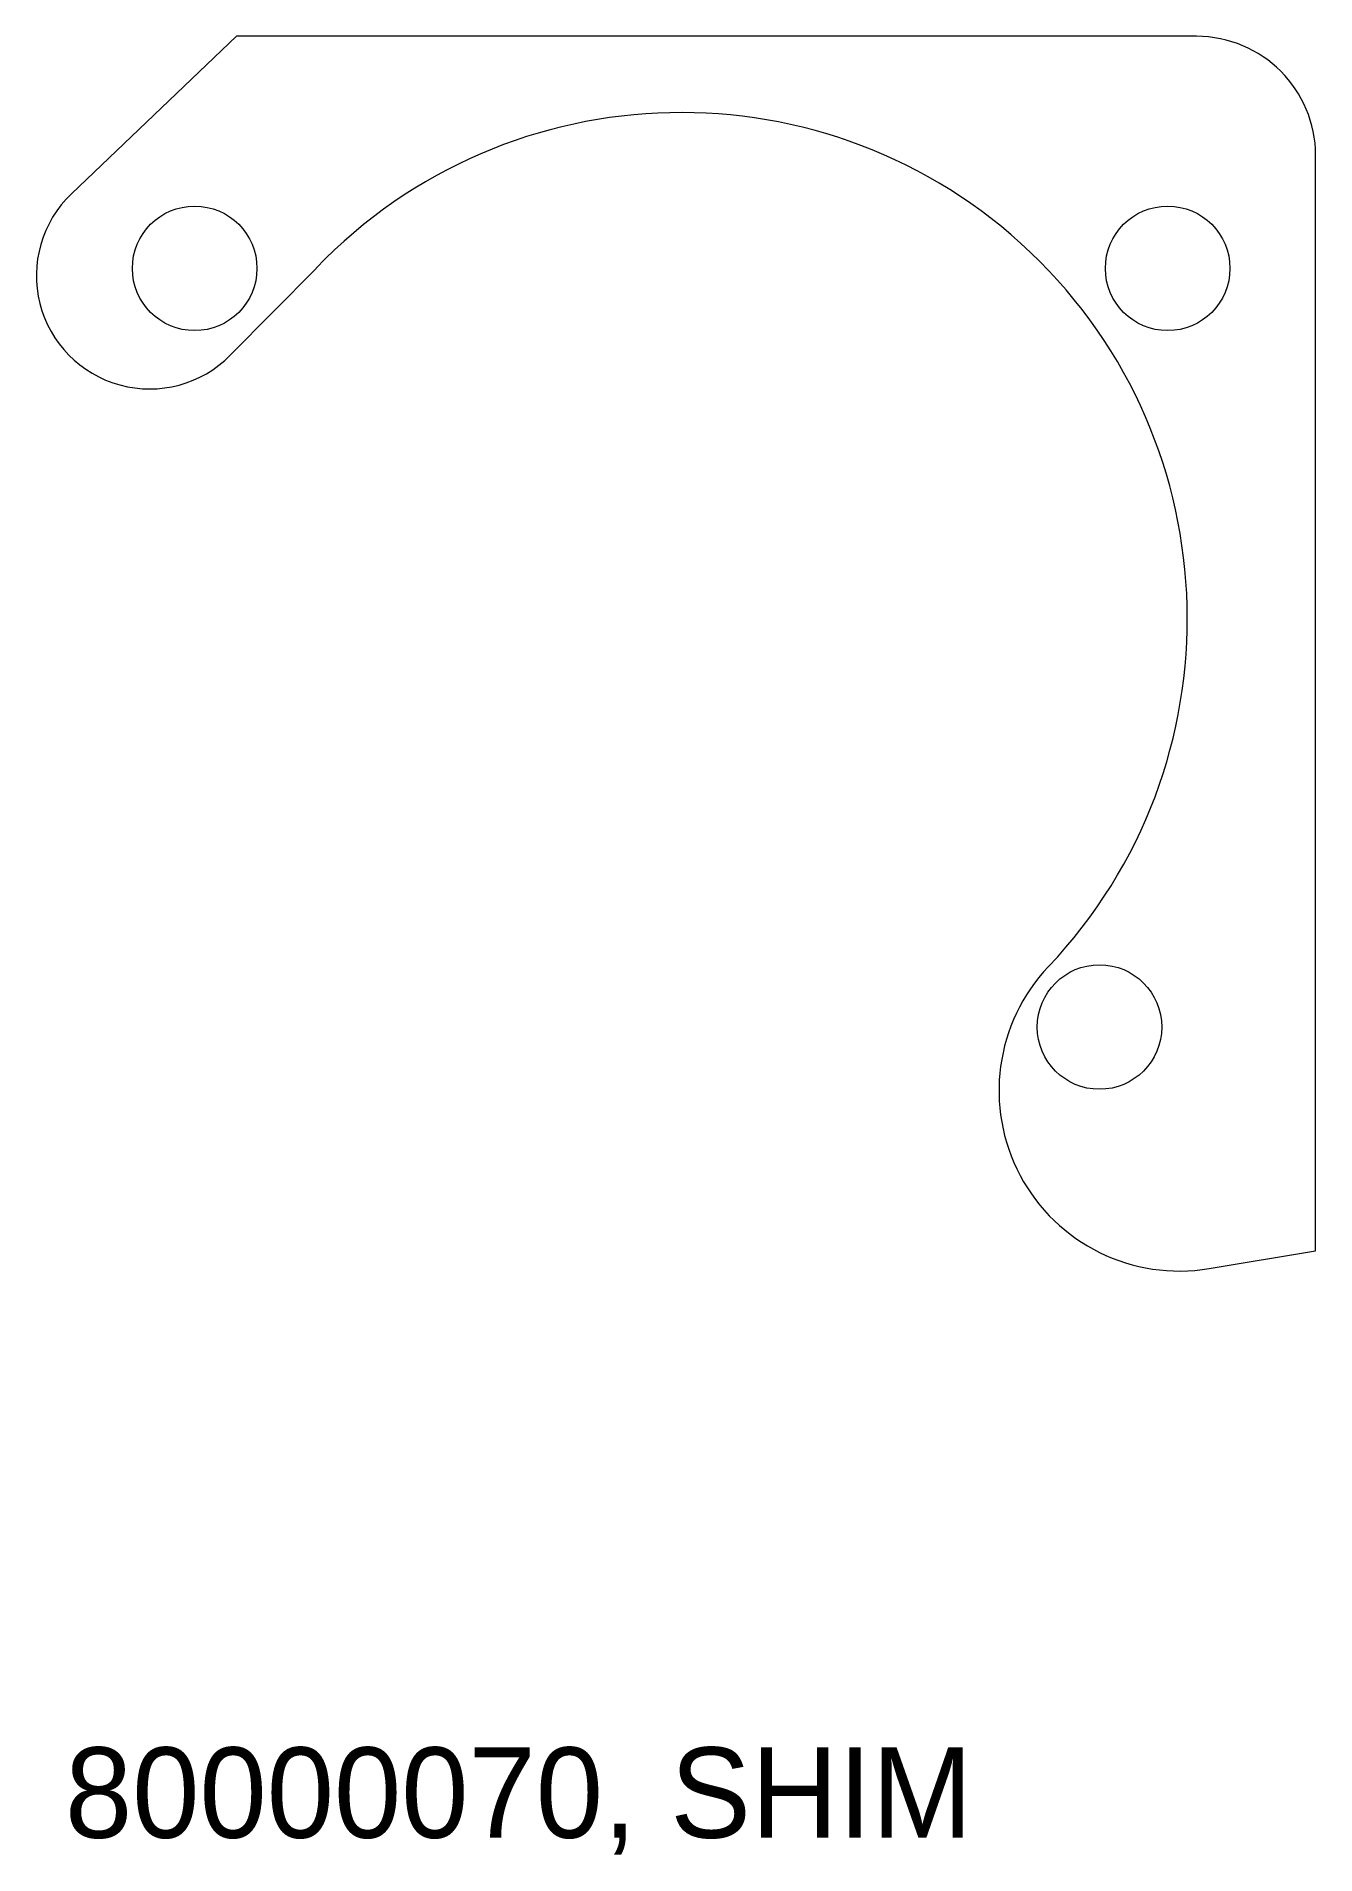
# Model space of a CAD drawing. Header units: millimetres. Extents: x 10653 to 10758, y 907 to 1055.
import ezdxf

# ---------------------------------------------------------------- set-up
doc = ezdxf.new("R2010")
doc.units = ezdxf.units.MM

msp = doc.modelspace()

# ---------------------------------------------------------------- linework, layer by layer
at = {"color": 7, "linetype": 'Continuous', "lineweight": 15}
for p, q in [((10669.54, 1055.41), (10656.08, 1042.57)), ((10747.85, 1055.41), (10669.54, 1055.41)), ((10757.57, 956.32), (10757.57, 1045.69)), ((10669.04, 1029.39), (10676.03, 1036.48)), ((10748.89, 954.87), (10757.57, 956.32))]:
    msp.add_line(p, q, dxfattribs=at)
for centre in [(10666.13, 1036.48), (10745.5, 1036.48), (10739.94, 974.58)]:
    msp.add_circle(centre, 5.08, dxfattribs=at)
for centre, radius, start, end in [((10747.85, 1045.69), 9.72, 0, 90), ((10705.82, 1007.91), 41.28, 316.5335, 136.1869), ((10662.46, 1035.88), 9.24, 133.6357, 315.3887), ((10746.46, 969.39), 14.72, 136.5335, 279.5)]:
    msp.add_arc(centre, radius, start, end, dxfattribs=at)

# ---------------------------------------------------------------- texts
msp.add_text('80000070, SHIM', height=7.3774).set_placement((10655.55, 908.43))

doc.saveas('drawing.dxf')
